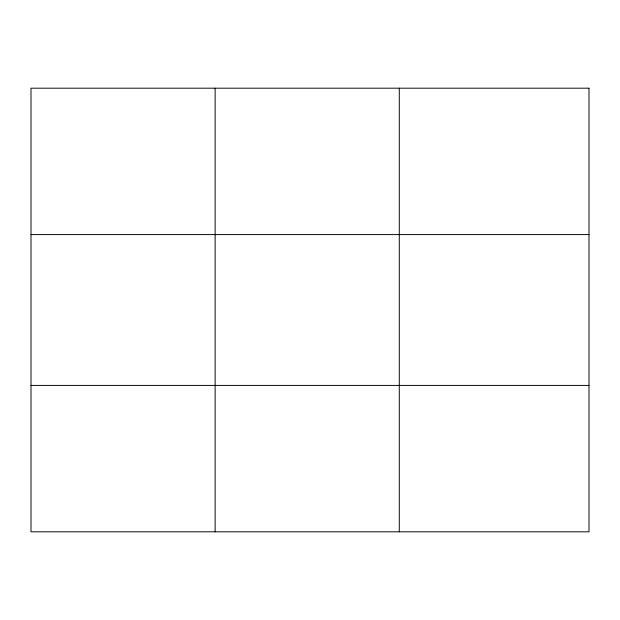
<?xml version="1.0" encoding="UTF-8"?>
<svg xmlns="http://www.w3.org/2000/svg" width="620" height="620" viewBox="0 0 620 620"><rect width="100%" height="100%" fill="white"/><g stroke="black" fill="none" stroke-linecap="round" stroke-linejoin="round"><path stroke-width="0.93" d="M215.14 531.813L215.14 88.187M399.28 531.813L399.28 88.187M31 234.585L589 234.585M31 385.415L589 385.415M589 88.187L589 531.813L31 531.813L31 88.187L589 88.187"/></g></svg>
